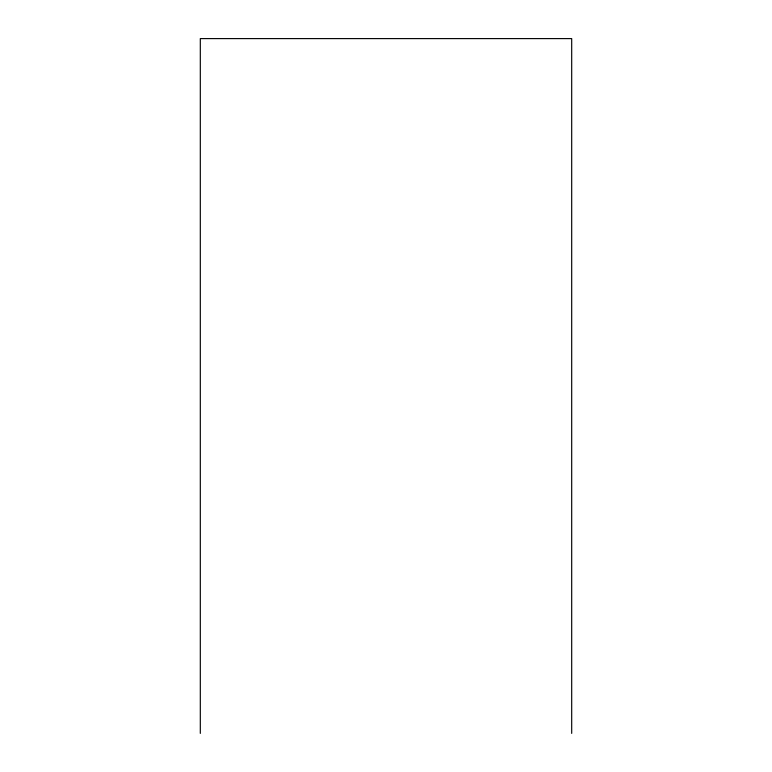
<?xml version="1.0" encoding="UTF-8"?>
<svg xmlns="http://www.w3.org/2000/svg" width="772" height="772" viewBox="0 0 772 772"><rect width="100%" height="100%" fill="white"/><g stroke="black" fill="none" stroke-linecap="round" stroke-linejoin="round"><path stroke-width="1.16" d="M571.695 733.4L571.695 38.6L200.305 38.6L200.305 733.4"/></g></svg>
